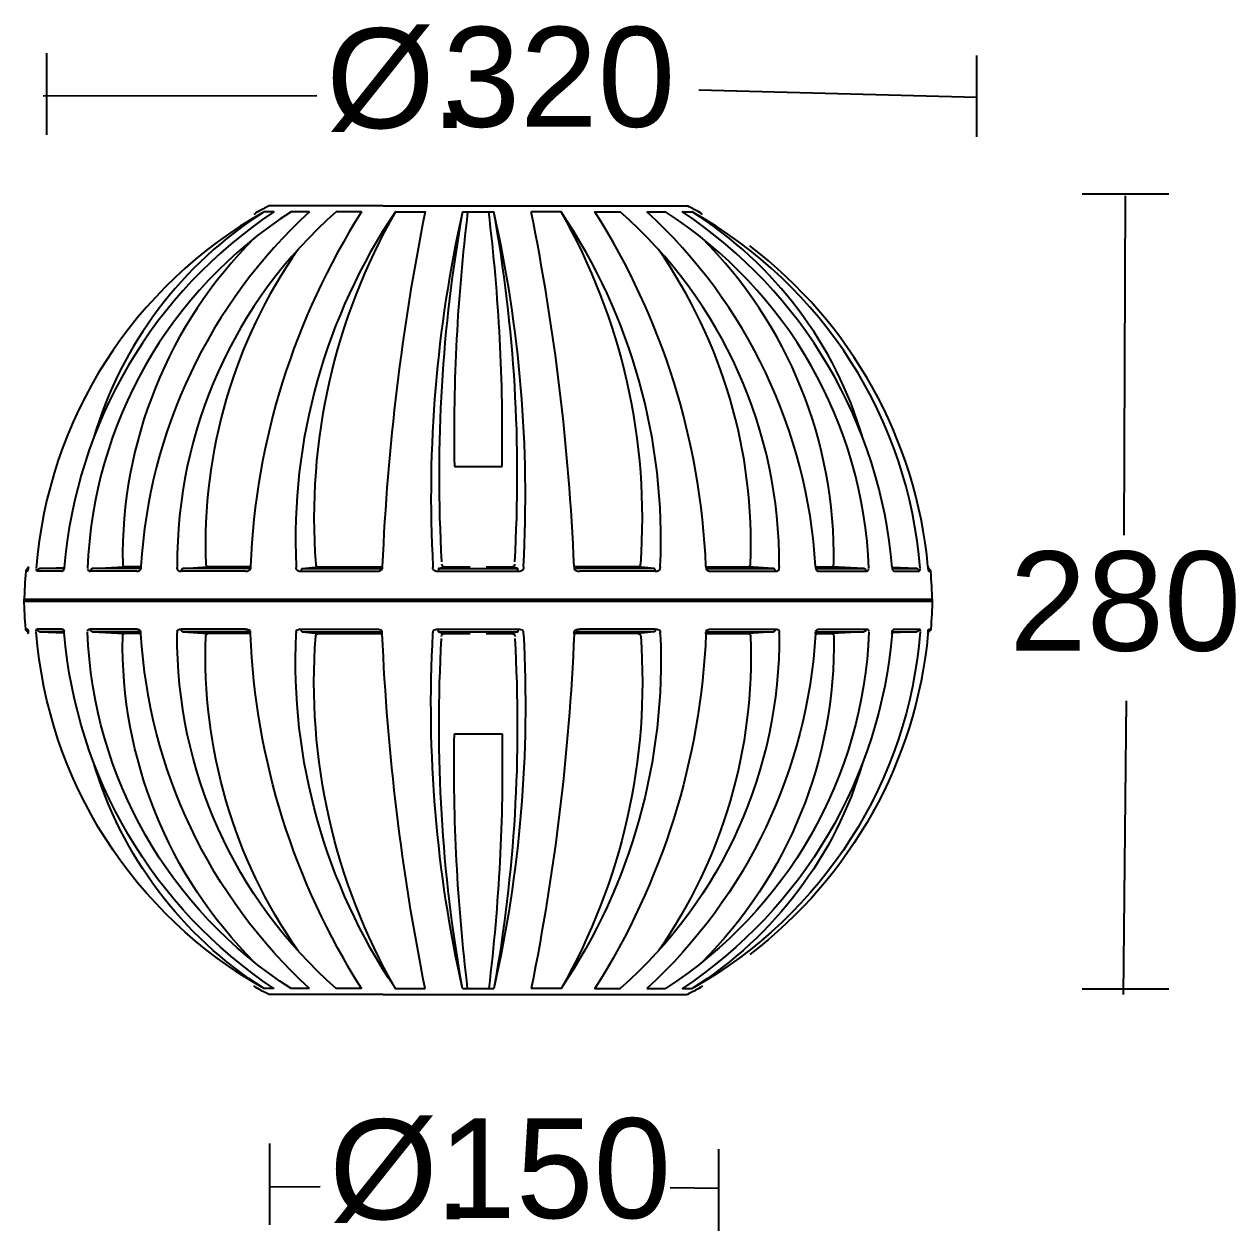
# Model space of a CAD drawing. Extents: x 0 to 137, y 0 to 265.
# Drawn here: x 0.6 to 136.9, y 129.1 to 264.8 of the extents above; entities that cross this region are included whole.
import ezdxf

# ---------------------------------------------------------------- set-up
doc = ezdxf.new("R2010")
doc.units = 0
doc.layers.add('LIVELLO_1', color=160, linetype='Continuous')
doc.styles.add('STD', font='txt')

# ---------------------------------------------------------------- blocks, each defined once
blk = doc.blocks.new('AI9-BLK1')
at = {"layer": 'LIVELLO_1', "color": 7}
for p, q in [((-65.87, 128.44), (-65.87, 119.27)), ((38.74, 128.2), (38.74, 119.03)), ((7.5, 124.33), (38.77, 123.49)), ((-66.23, 123.64), (-35.45, 123.69)), ((50.61, 112.64), (60.37, 112.64)), ((55.45, 112.41), (55.32, 74.23)), ((-40.29, 110.6), (-41.38, 110.6)), ((-40.55, 111.28), (-40.84, 111.28)), ((-36.29, 110.6), (-38.36, 110.6)), ((-28, 111.28), (-20.99, 111.28)), ((-26.63, 110.6), (-23.28, 110.6)), ((-20.99, 111.28), (-13.63, 111.28)), ((-19.07, 110.6), (-15.55, 110.6)), ((-13.63, 111.28), (-6.62, 111.28)), ((-7.99, 110.6), (-11.34, 110.6)), ((-6.62, 111.28), (-0.67, 111.28)), ((-0.67, 111.28), (3.66, 111.28)), ((1.67, 110.6), (3.74, 110.6)), ((3.66, 111.28), (5.93, 111.28)), ((5.93, 111.28), (6.22, 111.28)), ((7.43, 110.6), (7.49, 110.6)), ((7.49, 110.59), (7.51, 110.59)), ((-19.99, 81.93), (-14.63, 81.93)), ((-68.01, 70.17), (-68.21, 70.17)), ((-67.97, 70.29), (-67.95, 70.35)), ((-67.92, 70.57), (-67.93, 70.45)), ((-67.9, 70.71), (-67.92, 70.57)), ((-67.9, 70.71), (-67.92, 70.57)), ((-64.15, 70.17), (-66.91, 70.17)), ((-63.88, 70.46), (-66.62, 70.46)), ((-66.62, 70.46), (-66.57, 70.46)), ((-66.57, 70.46), (-63.87, 70.6)), ((-63.87, 70.57), (-63.88, 70.45)), ((-63.86, 70.71), (-63.87, 70.57)), ((-55.7, 70.17), (-60.96, 70.17)), ((-55.27, 70.46), (-60.7, 70.46)), ((-60.7, 70.46), (-60.65, 70.46)), ((-60.65, 70.46), (-57.14, 70.67)), ((-55.25, 70.67), (-57.14, 70.67)), ((-55.26, 70.57), (-55.27, 70.45)), ((-55.25, 70.71), (-55.26, 70.57)), ((-51.17, 70.71), (-51.18, 70.57)), ((-51.18, 70.45), (-51.18, 70.57)), ((-43.5, 70.17), (-50.73, 70.17)), ((-42.94, 70.46), (-50.53, 70.46)), ((-50.53, 70.46), (-50.5, 70.46)), ((-50.5, 70.46), (-47.71, 70.67)), ((-42.93, 70.67), (-47.71, 70.67)), ((-42.93, 70.71), (-42.94, 70.57)), ((-42.94, 70.57), (-42.94, 70.45)), ((-37.79, 70.71), (-37.79, 70.57)), ((-37.79, 70.45), (-37.79, 70.57)), ((-37.11, 70.46), (-28.11, 70.46)), ((-37.11, 70.46), (-37.09, 70.46)), ((-37.09, 70.46), (-35.3, 70.67)), ((-35.3, 70.67), (-28.1, 70.67)), ((-28.66, 70.46), (-28.65, 70.46)), ((-28.1, 70.57), (-28.11, 70.45)), ((-28.1, 70.71), (-28.1, 70.57)), ((-22.4, 70.71), (-22.4, 70.57)), ((-22.4, 70.45), (-22.4, 70.57)), ((-21.75, 70.46), (-21.74, 70.46)), ((-21.74, 70.46), (-21.13, 70.67)), ((-21.13, 70.67), (-18.21, 70.67)), ((-16.42, 70.67), (-13.49, 70.67)), ((-12.22, 70.71), (-12.22, 70.57)), ((-12.22, 70.57), (-12.22, 70.45)), ((-6.52, 70.71), (-6.52, 70.57)), ((0.68, 70.67), (-6.52, 70.67)), ((-6.52, 70.57), (-6.51, 70.45)), ((2.49, 70.46), (-6.51, 70.46)), ((-5.96, 70.46), (-5.97, 70.46)), ((2.6, 70.17), (-5.89, 70.17)), ((2.47, 70.46), (0.68, 70.67)), ((2.49, 70.46), (2.47, 70.46)), ((3.17, 70.71), (3.17, 70.57)), ((3.17, 70.45), (3.17, 70.57)), ((8.31, 70.71), (8.31, 70.57)), ((8.31, 70.67), (13.09, 70.67)), ((8.31, 70.57), (8.32, 70.45)), ((8.32, 70.46), (15.91, 70.46)), ((8.88, 70.17), (16.11, 70.17)), ((15.87, 70.46), (13.09, 70.67)), ((15.91, 70.46), (15.87, 70.46)), ((16.55, 70.71), (16.55, 70.57)), ((16.56, 70.45), (16.55, 70.57)), ((20.63, 70.71), (20.64, 70.57)), ((20.63, 70.67), (22.52, 70.67)), ((20.64, 70.57), (20.65, 70.45)), ((20.65, 70.46), (26.07, 70.46)), ((21.08, 70.17), (26.33, 70.17)), ((26.03, 70.46), (22.52, 70.67)), ((26.07, 70.46), (26.03, 70.46)), ((29.23, 70.71), (29.25, 70.57)), ((31.95, 70.46), (29.25, 70.6)), ((29.25, 70.57), (29.26, 70.45)), ((29.25, 70.46), (32, 70.46)), ((29.53, 70.17), (32.29, 70.17)), ((32, 70.46), (31.95, 70.46)), ((33.28, 70.71), (33.3, 70.57)), ((33.28, 70.71), (33.3, 70.57)), ((33.31, 70.45), (33.3, 70.57)), ((33.33, 70.35), (33.34, 70.29)), ((33.39, 70.17), (33.59, 70.17)), ((-68.37, 67.04), (33.76, 67.04)), ((-68.37, 67.04), (33.76, 67.04)), ((-68.37, 66.78), (33.76, 66.78)), ((-68.37, 66.78), (33.76, 66.78)), ((-68.01, 63.65), (-68.21, 63.65)), ((-67.97, 63.53), (-67.95, 63.47)), ((-67.92, 63.24), (-67.93, 63.38)), ((-67.9, 63.11), (-67.92, 63.25)), ((-67.9, 63.11), (-67.92, 63.24)), ((-64.15, 63.65), (-66.91, 63.65)), ((-63.88, 63.36), (-66.62, 63.36)), ((-66.62, 63.36), (-66.57, 63.36)), ((-66.57, 63.36), (-63.87, 63.22)), ((-63.87, 63.24), (-63.88, 63.38)), ((-63.86, 63.11), (-63.87, 63.24)), ((-55.7, 63.65), (-60.96, 63.65)), ((-55.27, 63.36), (-60.7, 63.36)), ((-60.7, 63.36), (-60.65, 63.36)), ((-60.65, 63.36), (-57.14, 63.16)), ((-55.25, 63.16), (-57.14, 63.16)), ((-55.26, 63.24), (-55.27, 63.38)), ((-55.25, 63.11), (-55.26, 63.24)), ((-51.18, 63.38), (-51.18, 63.24)), ((-51.17, 63.11), (-51.18, 63.24)), ((-43.5, 63.65), (-50.73, 63.65)), ((-42.94, 63.36), (-50.53, 63.36)), ((-50.53, 63.36), (-50.5, 63.36)), ((-50.5, 63.36), (-47.71, 63.16)), ((-42.93, 63.16), (-47.71, 63.16)), ((-42.94, 63.24), (-42.94, 63.38)), ((-42.93, 63.11), (-42.94, 63.24)), ((-37.79, 63.38), (-37.79, 63.24)), ((-37.79, 63.11), (-37.79, 63.24)), ((-37.11, 63.36), (-28.11, 63.36)), ((-37.11, 63.36), (-37.09, 63.36)), ((-37.09, 63.36), (-35.3, 63.16)), ((-35.3, 63.16), (-28.1, 63.16)), ((-28.66, 63.36), (-28.65, 63.36)), ((-28.1, 63.24), (-28.11, 63.38)), ((-28.1, 63.11), (-28.1, 63.24)), ((-22.4, 63.38), (-22.4, 63.24)), ((-22.4, 63.11), (-22.4, 63.24)), ((-21.75, 63.36), (-21.74, 63.36)), ((-21.74, 63.36), (-21.13, 63.16)), ((-21.13, 63.16), (-18.21, 63.16)), ((-16.42, 63.16), (-13.49, 63.16)), ((-12.22, 63.24), (-12.22, 63.38)), ((-12.22, 63.11), (-12.22, 63.24)), ((-6.52, 63.24), (-6.51, 63.38)), ((-6.52, 63.11), (-6.52, 63.24)), ((0.68, 63.16), (-6.52, 63.16)), ((2.49, 63.36), (-6.51, 63.36)), ((-5.96, 63.36), (-5.97, 63.36)), ((2.6, 63.65), (-5.89, 63.65)), ((2.47, 63.36), (0.68, 63.16)), ((2.49, 63.36), (2.47, 63.36)), ((3.17, 63.38), (3.17, 63.24)), ((3.17, 63.11), (3.17, 63.24)), ((8.31, 63.24), (8.32, 63.38)), ((8.31, 63.11), (8.31, 63.24)), ((8.31, 63.16), (13.09, 63.16)), ((8.32, 63.36), (15.91, 63.36)), ((8.88, 63.65), (16.11, 63.65)), ((15.87, 63.36), (13.09, 63.16)), ((15.91, 63.36), (15.87, 63.36)), ((16.56, 63.38), (16.55, 63.24)), ((16.55, 63.11), (16.55, 63.24)), ((20.63, 63.11), (20.64, 63.24)), ((20.63, 63.16), (22.52, 63.16)), ((20.64, 63.24), (20.65, 63.38)), ((20.65, 63.36), (26.07, 63.36)), ((21.08, 63.65), (26.33, 63.65)), ((26.03, 63.36), (22.52, 63.16)), ((26.07, 63.36), (26.03, 63.36)), ((29.23, 63.11), (29.25, 63.24)), ((29.25, 63.24), (29.26, 63.38)), ((29.25, 63.36), (32, 63.36)), ((31.95, 63.36), (29.25, 63.22)), ((29.53, 63.65), (32.29, 63.65)), ((32, 63.36), (31.95, 63.36)), ((33.28, 63.11), (33.3, 63.25)), ((33.28, 63.11), (33.3, 63.24)), ((33.31, 63.38), (33.3, 63.24)), ((33.33, 63.47), (33.34, 63.53)), ((33.39, 63.65), (33.59, 63.65)), ((55.58, 55.59), (55.23, 22.53)), ((-19.99, 51.89), (-14.63, 51.89)), ((-40.29, 23.22), (-41.38, 23.22)), ((-36.29, 23.22), (-38.36, 23.22)), ((-26.63, 23.22), (-23.28, 23.22)), ((-19.07, 23.22), (-15.55, 23.22)), ((-7.99, 23.22), (-11.34, 23.22)), ((1.67, 23.22), (3.74, 23.22)), ((7.43, 23.22), (7.49, 23.22)), ((7.49, 23.23), (7.51, 23.23)), ((-40.55, 22.54), (-40.84, 22.54)), ((-28, 22.54), (-20.99, 22.54)), ((-20.99, 22.54), (-13.63, 22.54)), ((-13.63, 22.54), (-6.62, 22.54)), ((-6.62, 22.54), (-0.67, 22.54)), ((-0.67, 22.54), (3.66, 22.54)), ((3.66, 22.54), (5.93, 22.54)), ((5.93, 22.54), (6.22, 22.54)), ((60.39, 23.13), (50.63, 23.13)), ((-40.79, 5.79), (-40.79, -3.38)), ((9.72, 5.13), (9.72, -4.03)), ((-40.7, 0.91), (-35.1, 0.96)), ((4.3, 0.84), (9.75, 0.76))]:
    blk.add_line(p, q, dxfattribs=at)
for points in [[(-41.38, 110.6), (-41.39, 110.59), (-41.39, 110.59), (-41.4, 110.59), (-41.41, 110.59)], [(-28, 111.28), (-33.95, 111.28), (-38.28, 111.28), (-40.55, 111.28)], [(-40.29, 110.6), (-40.3, 110.59), (-40.31, 110.59), (-40.31, 110.59), (-40.32, 110.59)], [(-30.43, 110.6), (-33.28, 110.6), (-33.28, 110.59), (-33.29, 110.59), (-33.29, 110.59), (-33.3, 110.59)], [(-30.43, 110.6), (-30.43, 110.59), (-30.44, 110.59), (-30.44, 110.59)], [(-26.63, 110.6), (-26.63, 110.59), (-26.64, 110.59), (-26.64, 110.59), (-26.64, 110.59)], [(-23.28, 110.6), (-23.28, 110.59), (-23.28, 110.59), (-23.28, 110.59), (-23.29, 110.59)], [(-19.07, 110.6), (-19.07, 110.59), (-19.07, 110.59), (-19.07, 110.59)], [(-15.55, 110.59), (-15.55, 110.59), (-15.55, 110.59), (-15.55, 110.6)], [(-7.98, 110.59), (-7.98, 110.59), (-7.98, 110.59), (-7.99, 110.59), (-7.99, 110.6)], [(-4.18, 110.59), (-4.19, 110.59), (-4.19, 110.59), (-4.19, 110.59), (-4.19, 110.6), (-1.34, 110.6)], [(-1.33, 110.59), (-1.33, 110.59), (-1.34, 110.59), (-1.34, 110.59), (-1.34, 110.6)], [(5.69, 110.59), (5.69, 110.59), (5.68, 110.59), (5.68, 110.59), (5.67, 110.6), (6.76, 110.6)], [(7.45, 110.59), (7.49, 110.59), (7.72, 110.43)], [(-57.3, 70.97), (-57.3, 70.93), (-57.29, 70.88), (-57.28, 70.84), (-57.27, 70.79), (-57.25, 70.75), (-57.24, 70.74), (-57.23, 70.72), (-57.22, 70.71), (-57.21, 70.7), (-57.2, 70.69), (-57.19, 70.68), (-57.19, 70.68), (-57.18, 70.68), (-57.18, 70.67), (-57.17, 70.67), (-57.17, 70.67), (-57.16, 70.67), (-57.15, 70.67), (-57.15, 70.67), (-57.14, 70.67)], [(-47.94, 70.97), (-47.94, 70.95), (-47.94, 70.93), (-47.93, 70.9), (-47.93, 70.88), (-47.92, 70.85), (-47.91, 70.84), (-47.9, 70.81), (-47.89, 70.79), (-47.88, 70.77), (-47.87, 70.75), (-47.86, 70.74), (-47.84, 70.72), (-47.82, 70.71), (-47.81, 70.7), (-47.8, 70.69), (-47.77, 70.68), (-47.76, 70.67), (-47.74, 70.67), (-47.73, 70.67), (-47.72, 70.67), (-47.71, 70.67)], [(-35.59, 70.97), (-35.59, 70.95), (-35.58, 70.93), (-35.58, 70.9), (-35.57, 70.88), (-35.56, 70.85), (-35.55, 70.84), (-35.54, 70.81), (-35.53, 70.79), (-35.51, 70.77), (-35.5, 70.75), (-35.48, 70.74), (-35.46, 70.72), (-35.44, 70.71), (-35.43, 70.7), (-35.41, 70.69), (-35.39, 70.68), (-35.36, 70.67), (-35.34, 70.67), (-35.32, 70.67), (-35.3, 70.67)], [(0.68, 70.67), (0.7, 70.67), (0.72, 70.67), (0.74, 70.67), (0.76, 70.68), (0.79, 70.69), (0.8, 70.7), (0.82, 70.71), (0.84, 70.72), (0.86, 70.74), (0.88, 70.75), (0.89, 70.77), (0.9, 70.79), (0.92, 70.81), (0.93, 70.84), (0.94, 70.85), (0.95, 70.88), (0.96, 70.9), (0.96, 70.93), (0.96, 70.95), (0.97, 70.97)], [(13.09, 70.67), (13.1, 70.67), (13.12, 70.67), (13.13, 70.67), (13.15, 70.68), (13.16, 70.68), (13.18, 70.69), (13.2, 70.71), (13.21, 70.72), (13.23, 70.73), (13.24, 70.75), (13.25, 70.76), (13.27, 70.78), (13.28, 70.81), (13.29, 70.82), (13.3, 70.85), (13.3, 70.87), (13.31, 70.89), (13.32, 70.91), (13.32, 70.94), (13.32, 70.97)], [(22.52, 70.67), (22.53, 70.67), (22.53, 70.67), (22.54, 70.67), (22.54, 70.67), (22.55, 70.67), (22.56, 70.67), (22.56, 70.68), (22.56, 70.68), (22.57, 70.68), (22.58, 70.69), (22.59, 70.71), (22.6, 70.72), (22.61, 70.73), (22.62, 70.75), (22.63, 70.76), (22.65, 70.81), (22.66, 70.85), (22.67, 70.89), (22.68, 70.93), (22.68, 70.97)], [(-66.82, 70.37), (-66.84, 70.35), (-66.85, 70.34), (-66.86, 70.31), (-66.87, 70.3), (-66.88, 70.28), (-66.89, 70.25), (-66.9, 70.24), (-66.91, 70.21), (-66.91, 70.19), (-66.91, 70.17)], [(-66.62, 70.46), (-66.64, 70.46), (-66.66, 70.45), (-66.68, 70.45), (-66.71, 70.44), (-66.73, 70.43), (-66.75, 70.42), (-66.76, 70.41), (-66.79, 70.39), (-66.8, 70.39), (-66.82, 70.37)], [(-60.87, 70.37), (-60.89, 70.35), (-60.9, 70.34), (-60.91, 70.31), (-60.92, 70.3), (-60.93, 70.28), (-60.94, 70.25), (-60.95, 70.24), (-60.95, 70.21), (-60.95, 70.19), (-60.96, 70.17)], [(-60.7, 70.46), (-60.72, 70.46), (-60.74, 70.45), (-60.75, 70.45), (-60.77, 70.44), (-60.79, 70.43), (-60.81, 70.42), (-60.83, 70.41), (-60.84, 70.39), (-60.86, 70.39), (-60.87, 70.37)], [(-50.67, 70.37), (-50.68, 70.35), (-50.68, 70.34), (-50.7, 70.31), (-50.7, 70.3), (-50.71, 70.27), (-50.72, 70.24), (-50.72, 70.22), (-50.73, 70.19), (-50.73, 70.17)], [(-50.53, 70.46), (-50.54, 70.46), (-50.55, 70.46), (-50.56, 70.45), (-50.57, 70.45), (-50.59, 70.44), (-50.6, 70.43), (-50.62, 70.42), (-50.63, 70.41), (-50.64, 70.39), (-50.65, 70.39), (-50.67, 70.37)], [(-37.19, 70.37), (-37.2, 70.35), (-37.21, 70.3), (-37.22, 70.25), (-37.23, 70.19), (-37.23, 70.17)], [(-37.11, 70.46), (-37.11, 70.46), (-37.12, 70.46), (-37.12, 70.46), (-37.13, 70.45), (-37.13, 70.45), (-37.14, 70.45), (-37.14, 70.45), (-37.14, 70.44), (-37.15, 70.43), (-37.16, 70.42), (-37.17, 70.41), (-37.18, 70.39), (-37.18, 70.39), (-37.19, 70.37)], [(-21.77, 70.37), (-21.77, 70.33), (-21.78, 70.28), (-21.78, 70.22), (-21.78, 70.17)], [(-21.75, 70.46), (-21.75, 70.46), (-21.76, 70.46), (-21.76, 70.45), (-21.76, 70.45), (-21.76, 70.44), (-21.76, 70.41), (-21.77, 70.38), (-21.77, 70.37)], [(-21.75, 70.46), (-12.87, 70.46), (-12.88, 70.46), (-13.49, 70.67)], [(-12.85, 70.37), (-12.86, 70.41), (-12.86, 70.43), (-12.86, 70.45), (-12.86, 70.45), (-12.86, 70.46), (-12.87, 70.46), (-12.87, 70.46)], [(-12.84, 70.17), (-12.85, 70.22), (-12.85, 70.28), (-12.85, 70.33), (-12.85, 70.37)], [(2.6, 70.17), (2.6, 70.22), (2.59, 70.28), (2.58, 70.33), (2.58, 70.35), (2.57, 70.37), (2.56, 70.39), (2.55, 70.39), (2.55, 70.41), (2.54, 70.42), (2.53, 70.43), (2.52, 70.44), (2.52, 70.45), (2.52, 70.45), (2.51, 70.45), (2.51, 70.45), (2.5, 70.46), (2.5, 70.46), (2.49, 70.46), (2.49, 70.46)], [(16.11, 70.17), (16.1, 70.19), (16.1, 70.22), (16.09, 70.25), (16.09, 70.28), (16.08, 70.3), (16.07, 70.33), (16.06, 70.35), (16.04, 70.37), (16.03, 70.39), (16.02, 70.39), (16.01, 70.41), (16, 70.42), (15.98, 70.43), (15.97, 70.44), (15.95, 70.45), (15.94, 70.45), (15.92, 70.46), (15.91, 70.46), (15.91, 70.46)], [(26.33, 70.17), (26.33, 70.19), (26.33, 70.21), (26.32, 70.24), (26.32, 70.25), (26.31, 70.28), (26.3, 70.3), (26.29, 70.31), (26.28, 70.34), (26.26, 70.35), (26.25, 70.37), (26.24, 70.39), (26.22, 70.39), (26.21, 70.41), (26.19, 70.42), (26.17, 70.43), (26.15, 70.44), (26.13, 70.45), (26.11, 70.45), (26.1, 70.46), (26.07, 70.46)], [(-66.82, 63.45), (-66.84, 63.47), (-66.85, 63.48), (-66.86, 63.51), (-66.87, 63.52), (-66.88, 63.54), (-66.89, 63.56), (-66.9, 63.58), (-66.91, 63.6), (-66.91, 63.63), (-66.91, 63.65)], [(-66.62, 63.36), (-66.64, 63.36), (-66.66, 63.36), (-66.68, 63.37), (-66.71, 63.38), (-66.73, 63.39), (-66.75, 63.4), (-66.76, 63.41), (-66.79, 63.42), (-66.8, 63.43), (-66.82, 63.45)], [(-60.87, 63.45), (-60.89, 63.47), (-60.9, 63.48), (-60.91, 63.51), (-60.92, 63.52), (-60.93, 63.54), (-60.94, 63.56), (-60.95, 63.58), (-60.95, 63.6), (-60.95, 63.63), (-60.96, 63.65)], [(-60.7, 63.36), (-60.72, 63.36), (-60.74, 63.36), (-60.75, 63.37), (-60.77, 63.38), (-60.79, 63.39), (-60.81, 63.4), (-60.83, 63.41), (-60.84, 63.42), (-60.86, 63.43), (-60.87, 63.45)], [(-57.3, 62.84), (-57.3, 62.89), (-57.29, 62.94), (-57.28, 62.98), (-57.27, 63.03), (-57.25, 63.06), (-57.24, 63.08), (-57.23, 63.09), (-57.22, 63.11), (-57.21, 63.12), (-57.2, 63.13), (-57.19, 63.13), (-57.19, 63.14), (-57.18, 63.14), (-57.18, 63.14), (-57.17, 63.15), (-57.17, 63.15), (-57.16, 63.15), (-57.15, 63.15), (-57.15, 63.16), (-57.14, 63.16)], [(-50.67, 63.45), (-50.68, 63.47), (-50.68, 63.48), (-50.7, 63.51), (-50.7, 63.52), (-50.71, 63.55), (-50.72, 63.58), (-50.72, 63.6), (-50.73, 63.63), (-50.73, 63.65)], [(-50.53, 63.36), (-50.54, 63.36), (-50.55, 63.36), (-50.56, 63.36), (-50.57, 63.37), (-50.59, 63.38), (-50.6, 63.39), (-50.62, 63.4), (-50.63, 63.41), (-50.64, 63.42), (-50.65, 63.43), (-50.67, 63.45)], [(-47.94, 62.84), (-47.94, 62.87), (-47.94, 62.89), (-47.93, 62.92), (-47.93, 62.94), (-47.92, 62.96), (-47.91, 62.98), (-47.9, 63.01), (-47.89, 63.03), (-47.88, 63.04), (-47.87, 63.06), (-47.86, 63.08), (-47.84, 63.09), (-47.82, 63.11), (-47.81, 63.12), (-47.8, 63.13), (-47.77, 63.14), (-47.76, 63.14), (-47.74, 63.15), (-47.73, 63.15), (-47.72, 63.16), (-47.71, 63.16)], [(-37.19, 63.45), (-37.2, 63.47), (-37.21, 63.52), (-37.22, 63.57), (-37.23, 63.63), (-37.23, 63.65)], [(-37.11, 63.36), (-37.11, 63.36), (-37.12, 63.36), (-37.12, 63.36), (-37.13, 63.36), (-37.13, 63.36), (-37.14, 63.37), (-37.14, 63.38), (-37.14, 63.38), (-37.15, 63.39), (-37.16, 63.4), (-37.17, 63.41), (-37.18, 63.42), (-37.18, 63.43), (-37.19, 63.45)], [(-35.59, 62.84), (-35.59, 62.87), (-35.58, 62.89), (-35.58, 62.92), (-35.57, 62.94), (-35.56, 62.96), (-35.55, 62.98), (-35.54, 63.01), (-35.53, 63.03), (-35.51, 63.04), (-35.5, 63.06), (-35.48, 63.08), (-35.46, 63.09), (-35.44, 63.11), (-35.43, 63.12), (-35.41, 63.13), (-35.39, 63.14), (-35.36, 63.14), (-35.34, 63.15), (-35.32, 63.15), (-35.3, 63.16)], [(-21.77, 63.45), (-21.77, 63.49), (-21.78, 63.54), (-21.78, 63.6), (-21.78, 63.65)], [(-21.75, 63.36), (-21.75, 63.36), (-21.76, 63.36), (-21.76, 63.36), (-21.76, 63.37), (-21.76, 63.38), (-21.76, 63.41), (-21.77, 63.44), (-21.77, 63.45)], [(-21.75, 63.36), (-12.87, 63.36), (-12.88, 63.36), (-13.49, 63.16)], [(-12.85, 63.45), (-12.86, 63.41), (-12.86, 63.39), (-12.86, 63.38), (-12.86, 63.36), (-12.86, 63.36), (-12.87, 63.36), (-12.87, 63.36), (-12.87, 63.36)], [(-12.84, 63.65), (-12.85, 63.6), (-12.85, 63.54), (-12.85, 63.49), (-12.85, 63.45)], [(0.68, 63.16), (0.7, 63.15), (0.72, 63.15), (0.74, 63.14), (0.76, 63.14), (0.79, 63.13), (0.8, 63.12), (0.82, 63.11), (0.84, 63.09), (0.86, 63.08), (0.88, 63.06), (0.89, 63.04), (0.9, 63.03), (0.92, 63.01), (0.93, 62.98), (0.94, 62.96), (0.95, 62.94), (0.96, 62.92), (0.96, 62.89), (0.96, 62.87), (0.97, 62.84)], [(2.6, 63.65), (2.6, 63.6), (2.59, 63.54), (2.58, 63.49), (2.58, 63.47), (2.57, 63.45), (2.56, 63.43), (2.55, 63.42), (2.55, 63.41), (2.54, 63.4), (2.53, 63.39), (2.52, 63.38), (2.52, 63.38), (2.52, 63.37), (2.51, 63.36), (2.51, 63.36), (2.5, 63.36), (2.5, 63.36), (2.49, 63.36), (2.49, 63.36)], [(13.09, 63.16), (13.1, 63.16), (13.12, 63.15), (13.13, 63.15), (13.15, 63.14), (13.16, 63.13), (13.18, 63.13), (13.2, 63.11), (13.21, 63.1), (13.23, 63.08), (13.24, 63.07), (13.25, 63.06), (13.27, 63.04), (13.28, 63.02), (13.29, 63), (13.3, 62.97), (13.3, 62.95), (13.31, 62.93), (13.32, 62.91), (13.32, 62.89), (13.32, 62.84)], [(16.11, 63.65), (16.1, 63.63), (16.1, 63.6), (16.09, 63.57), (16.09, 63.54), (16.08, 63.52), (16.07, 63.49), (16.06, 63.47), (16.04, 63.45), (16.03, 63.43), (16.02, 63.42), (16.01, 63.41), (16, 63.4), (15.98, 63.39), (15.97, 63.38), (15.95, 63.37), (15.94, 63.36), (15.92, 63.36), (15.91, 63.36), (15.91, 63.36)], [(22.52, 63.16), (22.53, 63.16), (22.53, 63.15), (22.54, 63.15), (22.54, 63.15), (22.55, 63.15), (22.56, 63.14), (22.56, 63.14), (22.56, 63.14), (22.57, 63.13), (22.58, 63.13), (22.59, 63.11), (22.6, 63.1), (22.61, 63.08), (22.62, 63.07), (22.63, 63.06), (22.65, 63.02), (22.66, 62.97), (22.67, 62.93), (22.68, 62.89), (22.68, 62.84)], [(26.33, 63.65), (26.33, 63.63), (26.33, 63.6), (26.32, 63.58), (26.32, 63.56), (26.31, 63.54), (26.3, 63.52), (26.29, 63.51), (26.28, 63.48), (26.26, 63.47), (26.25, 63.45), (26.24, 63.43), (26.22, 63.42), (26.21, 63.41), (26.19, 63.4), (26.17, 63.39), (26.15, 63.38), (26.13, 63.37), (26.11, 63.36), (26.1, 63.36), (26.07, 63.36)], [(-41.38, 23.22), (-41.39, 23.22), (-41.39, 23.22), (-41.4, 23.23), (-41.41, 23.23)], [(-40.29, 23.22), (-40.3, 23.22), (-40.31, 23.22), (-40.31, 23.23), (-40.32, 23.23)], [(-30.43, 23.22), (-33.28, 23.22), (-33.28, 23.22), (-33.29, 23.22), (-33.29, 23.23), (-33.3, 23.23)], [(-30.43, 23.22), (-30.43, 23.22), (-30.44, 23.23), (-30.44, 23.23)], [(-26.63, 23.22), (-26.63, 23.22), (-26.64, 23.22), (-26.64, 23.23)], [(-23.28, 23.22), (-23.28, 23.22), (-23.28, 23.22), (-23.28, 23.23), (-23.29, 23.23)], [(-19.07, 23.22), (-19.07, 23.22), (-19.07, 23.23)], [(-15.55, 23.23), (-15.55, 23.23), (-15.55, 23.22)], [(-7.98, 23.23), (-7.98, 23.23), (-7.98, 23.22), (-7.99, 23.22)], [(-4.18, 23.23), (-4.19, 23.23), (-4.19, 23.22), (-4.19, 23.22), (-1.34, 23.22)], [(-1.33, 23.23), (-1.33, 23.23), (-1.34, 23.22), (-1.34, 23.22), (-1.34, 23.22)], [(5.69, 23.23), (5.69, 23.23), (5.68, 23.22), (5.68, 23.22), (5.67, 23.22), (6.76, 23.22)], [(7.45, 23.23), (7.49, 23.23), (7.72, 23.4)], [(-28, 22.54), (-33.95, 22.54), (-38.28, 22.54), (-40.55, 22.54)]]:
    blk.add_lwpolyline(points, dxfattribs=at)
for points in [[(-41.38, 110.6), (-56.1, 102.33), (-65.72, 87.28), (-67.03, 70.46)], [(-40.3, 110.6), (-53.86, 101.56), (-62.54, 86.82), (-63.87, 70.57)], [(-38.36, 110.6), (-52.1, 101.77), (-60.64, 86.8), (-61.25, 70.48)], [(-41.38, 110.6), (-50.67, 104.72), (-57.48, 95.68), (-60.58, 85.14)], [(-36.29, 110.6), (-47.54, 100.26), (-54.34, 85.96), (-55.25, 70.71)], [(-33.28, 110.6), (-44.75, 100.52), (-51.27, 85.97), (-51.17, 70.71)], [(-30.43, 110.6), (-38.03, 98.63), (-42.34, 84.88), (-42.93, 70.71)], [(-42.14, 110.59), (-42.76, 110.17), (-41.94, 110.72), (-42.56, 110.31)], [(-42.11, 110.6), (-42.12, 110.59), (-42.13, 110.59), (-42.14, 110.59)], [(-40.84, 111.28), (-41.43, 110.98), (-41.53, 110.92), (-42.11, 110.6)], [(-26.63, 110.6), (-34.54, 98.83), (-38.44, 84.87), (-37.79, 70.71)], [(-26.63, 110.6), (-33.5, 98.57), (-36.62, 84.78), (-35.59, 70.96)], [(-23.28, 110.6), (-25.94, 97.26), (-27.51, 84.29), (-28.1, 70.71)], [(-19.07, 110.6), (-22.02, 97.5), (-23.14, 84.12), (-22.4, 70.71)], [(-19.07, 110.6), (-21.41, 97.57), (-22.2, 84.45), (-21.43, 71.23)], [(-18.5, 110.6), (-19.66, 100.98), (-20.15, 91.62), (-19.99, 81.93)], [(-14.63, 81.93), (-14.47, 91.62), (-14.96, 100.98), (-16.12, 110.6)], [(-13.2, 71.23), (-12.42, 84.45), (-13.21, 97.57), (-15.55, 110.6)], [(-12.22, 70.71), (-11.48, 84.12), (-12.6, 97.5), (-15.55, 110.6)], [(-6.52, 70.71), (-7.11, 84.29), (-8.68, 97.26), (-11.34, 110.6)], [(3.17, 70.71), (3.82, 84.87), (-0.09, 98.83), (-7.99, 110.6)], [(0.97, 70.96), (1.99, 84.78), (-1.12, 98.57), (-7.99, 110.6)], [(8.31, 70.71), (7.72, 84.88), (3.41, 98.63), (-4.19, 110.6)], [(16.55, 70.71), (16.65, 85.97), (10.13, 100.52), (-1.34, 110.6)], [(20.63, 70.71), (19.72, 85.96), (12.92, 100.26), (1.67, 110.6)], [(26.63, 70.48), (26.02, 86.8), (17.48, 101.77), (3.74, 110.6)], [(29.25, 70.57), (27.92, 86.82), (19.24, 101.56), (5.67, 110.6)], [(32.4, 70.46), (31.1, 87.28), (21.48, 102.33), (6.76, 110.6)], [(6.79, 110.59), (6.78, 110.59), (6.77, 110.6), (6.76, 110.6)], [(25.96, 85.14), (22.86, 95.68), (16.04, 104.72), (6.76, 110.6)], [(7.45, 110.59), (7.44, 110.59), (7.44, 110.59), (7.43, 110.6)], [(7.51, 110.59), (7.51, 110.59), (7.5, 110.59), (7.49, 110.6)], [(-42.46, 107.66), (-52.19, 97.95), (-57.54, 84.71), (-57.3, 70.97)], [(-37.58, 106.36), (-44.8, 95.99), (-48.44, 83.59), (-47.94, 70.97)], [(13.32, 70.97), (13.81, 83.59), (10.18, 95.99), (2.96, 106.36)], [(22.68, 70.97), (22.92, 84.71), (17.57, 97.95), (7.84, 107.66)], [(33.28, 70.71), (31.93, 85), (24.67, 98.06), (13.24, 106.76)], [(-21.45, 70.97), (-21.44, 70.8), (-21.3, 70.67), (-21.13, 70.67)], [(-13.49, 70.67), (-13.32, 70.67), (-13.18, 70.8), (-13.17, 70.97)], [(-68.21, 70.17), (-68.31, 68.98), (-68.36, 67.96), (-68.37, 66.78)], [(-67.93, 70.46), (-68.08, 70.44), (-68.19, 70.32), (-68.21, 70.17)], [(-67.96, 70.32), (-67.99, 70.27), (-68.01, 70.22), (-68.02, 70.17)], [(-68.01, 70.17), (-67.99, 70.19), (-67.97, 70.22), (-67.97, 70.24)], [(-67.97, 70.24), (-67.95, 70.31), (-67.94, 70.38), (-67.93, 70.45)], [(-67.95, 70.35), (-67.96, 70.31), (-67.96, 70.28), (-67.97, 70.24)], [(-67.95, 70.35), (-67.94, 70.42), (-67.92, 70.49), (-67.92, 70.57)], [(-55.7, 70.17), (-55.6, 70.17), (-55.5, 70.19), (-55.41, 70.24)], [(-55.41, 70.25), (-55.34, 70.29), (-55.28, 70.36), (-55.27, 70.45)], [(-51.18, 70.45), (-51.18, 70.36), (-51.13, 70.29), (-51.05, 70.25)], [(-51.05, 70.24), (-50.95, 70.19), (-50.84, 70.17), (-50.73, 70.17)], [(-43.5, 70.17), (-43.37, 70.17), (-43.24, 70.19), (-43.12, 70.24)], [(-43.12, 70.25), (-43.03, 70.28), (-42.96, 70.35), (-42.94, 70.45)], [(-37.79, 70.45), (-37.78, 70.35), (-37.71, 70.28), (-37.62, 70.25)], [(-28.3, 70.25), (-28.21, 70.27), (-28.13, 70.35), (-28.11, 70.45)], [(-22.4, 70.45), (-22.38, 70.35), (-22.31, 70.27), (-22.21, 70.25)], [(-12.41, 70.25), (-12.31, 70.27), (-12.24, 70.35), (-12.22, 70.45)], [(-6.51, 70.45), (-6.49, 70.35), (-6.42, 70.27), (-6.32, 70.25)], [(-6.32, 70.24), (-6.18, 70.19), (-6.04, 70.17), (-5.89, 70.17)], [(2.6, 70.17), (2.74, 70.17), (2.88, 70.19), (3.01, 70.24)], [(3.01, 70.25), (3.09, 70.28), (3.16, 70.35), (3.17, 70.45)], [(8.32, 70.45), (8.34, 70.35), (8.41, 70.28), (8.5, 70.25)], [(8.5, 70.24), (8.62, 70.19), (8.74, 70.17), (8.88, 70.17)], [(16.11, 70.17), (16.22, 70.17), (16.33, 70.19), (16.43, 70.24)], [(16.43, 70.25), (16.51, 70.29), (16.56, 70.36), (16.56, 70.45)], [(20.65, 70.45), (20.66, 70.36), (20.71, 70.29), (20.79, 70.25)], [(20.79, 70.24), (20.88, 70.19), (20.98, 70.17), (21.08, 70.17)], [(26.33, 70.17), (26.41, 70.17), (26.49, 70.19), (26.55, 70.24)], [(26.55, 70.24), (26.59, 70.29), (26.62, 70.33), (26.63, 70.39)], [(29.26, 70.45), (29.26, 70.37), (29.3, 70.3), (29.35, 70.24)], [(29.35, 70.24), (29.4, 70.19), (29.46, 70.17), (29.53, 70.17)], [(32.29, 70.17), (32.33, 70.17), (32.37, 70.21), (32.38, 70.24)], [(32.38, 70.24), (32.4, 70.29), (32.4, 70.35), (32.4, 70.4)], [(33.3, 70.57), (33.3, 70.49), (33.31, 70.42), (33.33, 70.35)], [(33.31, 70.45), (33.31, 70.38), (33.33, 70.31), (33.34, 70.24)], [(33.34, 70.24), (33.34, 70.28), (33.34, 70.31), (33.33, 70.35)], [(33.39, 70.17), (33.39, 70.22), (33.37, 70.27), (33.34, 70.32)], [(33.35, 70.24), (33.35, 70.22), (33.36, 70.19), (33.39, 70.17)], [(-68.21, 63.65), (-68.31, 64.84), (-68.36, 65.85), (-68.37, 67.04)], [(-67.93, 63.36), (-68.08, 63.38), (-68.19, 63.51), (-68.21, 63.65)], [(-67.96, 63.5), (-67.99, 63.54), (-68.01, 63.6), (-68.02, 63.65)], [(-68.01, 63.66), (-67.99, 63.63), (-67.97, 63.6), (-67.97, 63.57)], [(-67.95, 63.47), (-67.96, 63.51), (-67.96, 63.54), (-67.97, 63.57)], [(-67.97, 63.57), (-67.95, 63.51), (-67.94, 63.45), (-67.93, 63.38)], [(-67.95, 63.47), (-67.94, 63.4), (-67.92, 63.33), (-67.92, 63.25)], [(-41.38, 23.22), (-56.1, 31.49), (-65.72, 46.54), (-67.03, 63.36)], [(-40.3, 23.22), (-53.86, 32.26), (-62.54, 47), (-63.87, 63.24)], [(-38.36, 23.22), (-52.1, 32.05), (-60.64, 47.02), (-61.25, 63.33)], [(-42.46, 26.16), (-52.19, 35.87), (-57.54, 49.1), (-57.3, 62.84)], [(-55.7, 63.65), (-55.6, 63.66), (-55.5, 63.63), (-55.41, 63.57)], [(-55.41, 63.57), (-55.34, 63.53), (-55.28, 63.46), (-55.27, 63.38)], [(-36.29, 23.22), (-47.54, 33.56), (-54.34, 47.86), (-55.25, 63.11)], [(-33.28, 23.22), (-44.75, 33.3), (-51.27, 47.84), (-51.17, 63.11)], [(-51.18, 63.38), (-51.18, 63.46), (-51.13, 63.54), (-51.05, 63.57)], [(-51.05, 63.58), (-50.95, 63.63), (-50.84, 63.66), (-50.73, 63.65)], [(-37.58, 27.47), (-44.8, 37.83), (-48.44, 50.23), (-47.94, 62.84)], [(-43.5, 63.65), (-43.37, 63.66), (-43.24, 63.63), (-43.12, 63.58)], [(-43.12, 63.57), (-43.03, 63.54), (-42.96, 63.47), (-42.94, 63.38)], [(-30.43, 23.22), (-38.03, 35.19), (-42.34, 48.95), (-42.93, 63.11)], [(-26.63, 23.22), (-34.54, 34.99), (-38.44, 48.95), (-37.79, 63.11)], [(-37.79, 63.38), (-37.78, 63.47), (-37.71, 63.54), (-37.62, 63.57)], [(-26.63, 23.22), (-33.5, 35.25), (-36.62, 49.04), (-35.59, 62.86)], [(-28.3, 63.57), (-28.21, 63.54), (-28.13, 63.47), (-28.11, 63.38)], [(-23.28, 23.22), (-25.94, 36.56), (-27.51, 49.52), (-28.1, 63.11)], [(-19.07, 23.22), (-22.02, 36.32), (-23.14, 49.7), (-22.4, 63.11)], [(-22.4, 63.38), (-22.38, 63.47), (-22.31, 63.54), (-22.21, 63.57)], [(-21.45, 62.84), (-21.44, 63.02), (-21.3, 63.16), (-21.13, 63.16)], [(-12.22, 63.11), (-11.48, 49.7), (-12.6, 36.32), (-15.55, 23.22)], [(-13.49, 63.16), (-13.32, 63.16), (-13.18, 63.02), (-13.17, 62.84)], [(-12.41, 63.57), (-12.31, 63.54), (-12.24, 63.47), (-12.22, 63.38)], [(-6.52, 63.11), (-7.11, 49.52), (-8.68, 36.56), (-11.34, 23.22)], [(3.17, 63.11), (3.82, 48.95), (-0.09, 34.99), (-7.99, 23.22)], [(0.97, 62.86), (1.99, 49.04), (-1.12, 35.25), (-7.99, 23.22)], [(-6.51, 63.38), (-6.49, 63.47), (-6.42, 63.54), (-6.32, 63.57)], [(-6.32, 63.58), (-6.18, 63.63), (-6.04, 63.66), (-5.89, 63.65)], [(8.31, 63.11), (7.72, 48.95), (3.41, 35.2), (-4.19, 23.22)], [(16.55, 63.11), (16.65, 47.84), (10.13, 33.3), (-1.34, 23.22)], [(20.63, 63.11), (19.72, 47.86), (12.92, 33.56), (1.67, 23.22)], [(2.6, 63.65), (2.74, 63.66), (2.88, 63.63), (3.01, 63.58)], [(13.32, 62.84), (13.81, 50.23), (10.18, 37.83), (2.96, 27.47)], [(3.01, 63.57), (3.09, 63.54), (3.16, 63.47), (3.17, 63.38)], [(26.63, 63.33), (26.02, 47.02), (17.48, 32.05), (3.74, 23.22)], [(29.25, 63.24), (27.92, 47), (19.24, 32.26), (5.67, 23.22)], [(32.4, 63.36), (31.1, 46.54), (21.48, 31.49), (6.76, 23.22)], [(22.68, 62.84), (22.92, 49.1), (17.57, 35.87), (7.84, 26.16)], [(8.32, 63.38), (8.34, 63.47), (8.41, 63.54), (8.5, 63.57)], [(8.5, 63.58), (8.62, 63.63), (8.74, 63.66), (8.88, 63.65)], [(33.28, 63.11), (31.93, 48.82), (24.67, 35.75), (13.24, 27.06)], [(16.11, 63.65), (16.22, 63.66), (16.33, 63.63), (16.43, 63.58)], [(16.43, 63.57), (16.51, 63.54), (16.56, 63.46), (16.56, 63.38)], [(20.65, 63.38), (20.66, 63.46), (20.71, 63.53), (20.79, 63.57)], [(20.79, 63.57), (20.88, 63.63), (20.98, 63.66), (21.08, 63.65)], [(26.33, 63.65), (26.41, 63.66), (26.49, 63.63), (26.55, 63.57)], [(26.55, 63.57), (26.59, 63.54), (26.62, 63.48), (26.63, 63.43)], [(29.26, 63.38), (29.26, 63.45), (29.3, 63.52), (29.35, 63.57)], [(29.35, 63.57), (29.4, 63.62), (29.46, 63.65), (29.53, 63.65)], [(32.29, 63.66), (32.33, 63.65), (32.37, 63.62), (32.38, 63.57)], [(32.38, 63.57), (32.4, 63.52), (32.4, 63.47), (32.4, 63.42)], [(33.3, 63.25), (33.3, 63.33), (33.31, 63.4), (33.33, 63.47)], [(33.31, 63.38), (33.31, 63.45), (33.33, 63.51), (33.34, 63.57)], [(33.34, 63.57), (33.34, 63.54), (33.34, 63.51), (33.33, 63.47)], [(33.39, 63.65), (33.39, 63.6), (33.37, 63.54), (33.34, 63.5)], [(33.35, 63.57), (33.35, 63.6), (33.36, 63.63), (33.39, 63.66)], [(-19.07, 23.22), (-21.41, 36.25), (-22.2, 49.37), (-21.43, 62.58)], [(-13.2, 62.58), (-12.42, 49.37), (-13.21, 36.25), (-15.55, 23.22)], [(-18.5, 23.22), (-19.66, 32.85), (-20.15, 42.2), (-19.99, 51.89)], [(-14.63, 51.89), (-14.47, 42.2), (-14.96, 32.85), (-16.12, 23.22)], [(-41.38, 23.22), (-50.67, 29.1), (-57.48, 38.14), (-60.58, 48.68)], [(25.96, 48.68), (22.86, 38.14), (16.04, 29.1), (6.76, 23.22)], [(-42.14, 23.23), (-42.76, 23.65), (-41.94, 23.09), (-42.56, 23.52)], [(-42.11, 23.22), (-42.12, 23.22), (-42.13, 23.22), (-42.14, 23.23)], [(-40.84, 22.54), (-41.43, 22.84), (-41.53, 22.89), (-42.11, 23.22)], [(6.79, 23.23), (6.78, 23.22), (6.77, 23.22), (6.76, 23.22)], [(7.45, 23.23), (7.44, 23.22), (7.44, 23.22), (7.43, 23.22)], [(7.51, 23.23), (7.51, 23.22), (7.5, 23.22), (7.49, 23.22)]]:
    blk.add_open_spline(points, degree=3, dxfattribs=at)
for points, knots in [([(7.93, 110.31), (7.32, 110.72), (8.14, 110.17), (7.51, 110.59), (7.51, 110.59), (7.5, 110.59), (7.49, 110.6), (6.91, 110.92), (6.81, 110.98), (6.22, 111.28)], [0, 0, 0, 0, 1, 1, 1, 2, 2, 2, 3, 3, 3, 3]), ([(-67.03, 70.4), (-67.03, 70.35), (-67.02, 70.29), (-67, 70.24), (-66.99, 70.21), (-66.95, 70.17), (-66.91, 70.17)], [0, 0, 0, 0, 1, 1, 1, 2, 2, 2, 2]), ([(-64.15, 70.17), (-64.08, 70.17), (-64.02, 70.19), (-63.97, 70.24), (-63.92, 70.3), (-63.89, 70.37), (-63.88, 70.45)], [0, 0, 0, 0, 1, 1, 1, 2, 2, 2, 2]), ([(-61.25, 70.39), (-61.24, 70.33), (-61.22, 70.29), (-61.17, 70.24), (-61.11, 70.19), (-61.04, 70.17), (-60.96, 70.17)], [0, 0, 0, 0, 1, 1, 1, 2, 2, 2, 2]), ([(-37.62, 70.24), (-37.5, 70.19), (-37.36, 70.17), (-37.23, 70.17), (-37.23, 70.17), (-28.73, 70.17), (-28.73, 70.17), (-28.58, 70.17), (-28.44, 70.19), (-28.3, 70.24)], [0, 0, 0, 0, 1, 1, 1, 2, 2, 2, 3, 3, 3, 3]), ([(-22.21, 70.24), (-22.08, 70.19), (-21.93, 70.17), (-21.78, 70.17), (-21.78, 70.17), (-12.84, 70.17), (-12.84, 70.17), (-12.69, 70.17), (-12.55, 70.19), (-12.41, 70.24)], [0, 0, 0, 0, 1, 1, 1, 2, 2, 2, 3, 3, 3, 3]), ([(32.3, 70.17), (32.29, 70.24), (32.25, 70.32), (32.2, 70.37), (32.14, 70.42), (32.07, 70.46), (32, 70.46)], [0, 0, 0, 0, 1, 1, 1, 2, 2, 2, 2]), ([(33.76, 66.78), (33.74, 67.96), (33.68, 68.98), (33.59, 70.17), (33.58, 70.32), (33.46, 70.44), (33.31, 70.46)], [0, 0, 0, 0, 1, 1, 1, 2, 2, 2, 2]), ([(33.76, 67.04), (33.74, 65.85), (33.68, 64.84), (33.59, 63.65), (33.58, 63.51), (33.46, 63.38), (33.31, 63.36)], [0, 0, 0, 0, 1, 1, 1, 2, 2, 2, 2]), ([(-67.03, 63.42), (-67.03, 63.47), (-67.02, 63.52), (-67, 63.57), (-66.99, 63.62), (-66.95, 63.65), (-66.91, 63.66)], [0, 0, 0, 0, 1, 1, 1, 2, 2, 2, 2]), ([(-64.15, 63.65), (-64.08, 63.65), (-64.02, 63.62), (-63.97, 63.57), (-63.92, 63.52), (-63.89, 63.45), (-63.88, 63.38)], [0, 0, 0, 0, 1, 1, 1, 2, 2, 2, 2]), ([(-61.25, 63.43), (-61.24, 63.48), (-61.22, 63.54), (-61.17, 63.57), (-61.11, 63.63), (-61.04, 63.66), (-60.96, 63.65)], [0, 0, 0, 0, 1, 1, 1, 2, 2, 2, 2]), ([(-37.62, 63.58), (-37.5, 63.63), (-37.36, 63.66), (-37.23, 63.65), (-37.23, 63.65), (-28.73, 63.65), (-28.73, 63.65), (-28.58, 63.66), (-28.44, 63.63), (-28.3, 63.58)], [0, 0, 0, 0, 1, 1, 1, 2, 2, 2, 3, 3, 3, 3]), ([(-22.21, 63.58), (-22.08, 63.63), (-21.93, 63.66), (-21.78, 63.65), (-21.78, 63.65), (-12.84, 63.65), (-12.84, 63.65), (-12.69, 63.66), (-12.55, 63.63), (-12.41, 63.58)], [0, 0, 0, 0, 1, 1, 1, 2, 2, 2, 3, 3, 3, 3]), ([(32.3, 63.65), (32.29, 63.58), (32.25, 63.51), (32.2, 63.45), (32.14, 63.4), (32.07, 63.36), (32, 63.36)], [0, 0, 0, 0, 1, 1, 1, 2, 2, 2, 2]), ([(7.93, 23.52), (7.32, 23.09), (8.14, 23.65), (7.51, 23.23), (7.51, 23.22), (7.5, 23.22), (7.49, 23.22), (6.91, 22.89), (6.81, 22.84), (6.22, 22.54)], [0, 0, 0, 0, 1, 1, 1, 2, 2, 2, 3, 3, 3, 3])]:
    blk.add_open_spline(points, degree=3, knots=knots, dxfattribs=at)
at = {"layer": 'LIVELLO_1', "color": 7, "attachment_point": 1, "style": 'STD'}
for s, insert, char_height in [('\\fArial|b0|i0;\\H11.2392;\\C7;Ø', (-34.41, 131.25), 11.2392), ('\\fArial|b0|i0;\\H11.2392;\\C7;320', (-21.33, 131.4), 11.2392), ('\\fArial|b0|i0;\\H11.2392;\\C7;.', (-22.66, 131.25), 11.2392), ('\\fArial|b0|i0;\\H11.1826;\\C7;280', (42.45, 72.4), 11.1826), ('\\fArial|b0|i0;\\H11.2392;\\C7;Ø', (-34.07, 8.51), 11.2392), ('\\fArial|b0|i0;\\H11.2392;\\C7;150', (-21.8, 8.63), 11.2392), ('\\fArial|b0|i0;\\H11.2392;\\C7;.', (-22.31, 8.51), 11.2392)]:
    blk.add_mtext(s, dxfattribs=dict(at, insert=insert, char_height=char_height))

msp = doc.modelspace()

# ---------------------------------------------------------------- block references
at = {"layer": 'LIVELLO_1', "color": 7}
msp.add_blockref('AI9-BLK1', (68.969606, 133.119695), dxfattribs=at)

doc.saveas('drawing.dxf')
